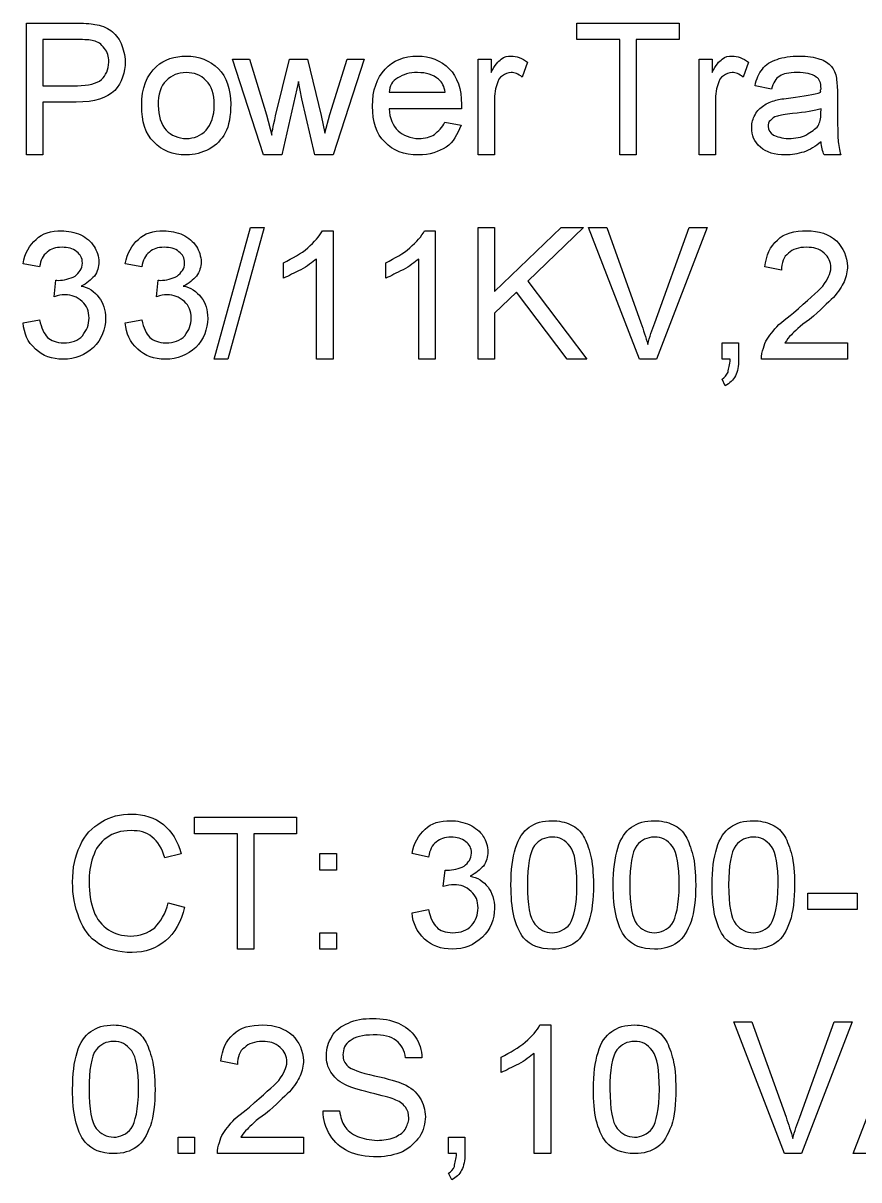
# Model space of a CAD drawing. Header units: millimetres. Extents: x 12 to 286, y 8 to 173.
# Drawn here: x 88.76 to 97.7, y 78.88 to 91.26 of the extents above; entities that cross this region are included whole.
import ezdxf

# ---------------------------------------------------------------- set-up
doc = ezdxf.new("R2010")
doc.units = ezdxf.units.MM
doc.layers.get('0').update_dxf_attribs({"linetype": 'CONTINUOUS'})

msp = doc.modelspace()

# ---------------------------------------------------------------- linework, layer by layer
at = {"color": 0}
for p, q in [((88.7938, 89.8521), (88.7938, 91.2633)), ((88.7938, 91.2633), (89.3177, 91.2633)), ((94.6849, 91.0869), (94.6849, 91.2633)), ((94.6849, 91.2633), (95.7792, 91.2633)), ((95.7792, 91.2633), (95.7792, 91.0869)), ((89.3353, 91.0869), (88.9702, 91.0869)), ((88.9702, 91.0869), (88.9702, 90.5937)), ((95.1438, 91.0869), (94.6849, 91.0869)), ((95.1438, 89.8521), (95.1438, 91.0869)), ((95.7792, 91.0869), (95.3202, 91.0869)), ((95.3202, 91.0869), (95.3202, 89.8521)), ((91.3296, 89.8521), (90.9987, 90.8763)), ((90.9987, 90.8763), (91.1821, 90.8763)), ((91.1821, 90.8763), (91.3652, 90.2808)), ((91.4605, 90.2712), (91.6093, 90.8763)), ((91.6093, 90.8763), (91.8009, 90.8763)), ((91.8009, 90.8763), (91.9484, 90.2741)), ((92.0418, 90.2836), (92.2267, 90.8763)), ((92.4098, 90.8763), (92.0778, 89.8521)), ((92.2267, 90.8763), (92.4098, 90.8763)), ((93.6265, 89.8521), (93.6265, 90.8763)), ((93.6265, 90.8763), (93.7687, 90.8763)), ((93.7687, 90.8763), (93.7687, 90.7355)), ((94.1557, 90.8459), (94.0992, 90.6847)), ((95.9915, 89.8521), (95.9915, 90.8763)), ((95.9915, 90.8763), (96.1319, 90.8763)), ((96.1319, 90.8763), (96.1319, 90.7355)), ((96.5207, 90.8459), (96.4628, 90.6847)), ((91.7042, 90.6392), (91.5278, 89.8521)), ((91.7416, 90.4529), (91.7042, 90.6392)), ((88.9702, 90.5937), (89.3396, 90.5937)), ((92.6744, 90.5235), (93.2737, 90.5235)), ((96.7673, 90.5577), (96.5909, 90.5937)), ((97.4729, 90.5245), (97.4729, 90.3139)), ((89.3286, 90.4173), (88.9702, 90.4173)), ((88.9702, 90.4173), (88.9702, 89.8521)), ((91.8806, 89.8521), (91.7416, 90.4529)), ((93.8029, 90.3979), (93.8029, 89.8521)), ((96.1679, 90.3979), (96.1679, 89.8521)), ((90.0285, 90.3813), (90.0285, 90.3813)), ((91.3652, 90.2808), (91.4192, 90.0659)), ((91.9484, 90.2741), (91.9868, 90.0864)), ((91.9868, 90.0864), (92.0418, 90.2836)), ((93.4501, 90.3471), (92.6744, 90.3471)), ((97.2951, 90.2988), (97.2965, 90.3471)), ((93.2727, 90.2049), (93.4448, 90.1707)), ((93.2727, 90.2049), (93.2727, 90.2049)), ((97.2965, 89.9943), (97.2965, 89.9943)), ((88.9702, 89.8521), (88.7938, 89.8521)), ((91.5278, 89.8521), (91.3296, 89.8521)), ((92.0778, 89.8521), (91.8806, 89.8521)), ((93.8029, 89.8521), (93.6265, 89.8521)), ((95.3202, 89.8521), (95.1438, 89.8521)), ((96.1679, 89.8521), (95.9915, 89.8521)), ((97.5071, 89.8521), (97.3307, 89.8521)), ((90.8043, 87.6653), (91.1931, 89.0764)), ((91.3377, 89.0764), (90.9493, 87.6653)), ((91.1931, 89.0764), (91.3377, 89.0764)), ((91.9621, 89.0404), (92.075, 89.0404)), ((92.075, 89.0404), (92.075, 87.6653)), ((93.0547, 89.0404), (93.1693, 89.0404)), ((93.1693, 89.0404), (93.1693, 87.6653)), ((93.6265, 87.6653), (93.6265, 89.0764)), ((93.6265, 89.0764), (93.8029, 89.0764)), ((93.8029, 89.0764), (93.8029, 88.3902)), ((93.8029, 88.3902), (94.5169, 89.0764)), ((94.7568, 89.0764), (94.1599, 88.5017)), ((94.5169, 89.0764), (94.7568, 89.0764)), ((95.3534, 87.6653), (94.8104, 89.0764)), ((94.8104, 89.0764), (95.0034, 89.0764)), ((95.0034, 89.0764), (95.3699, 88.054)), ((95.5174, 88.054), (95.8854, 89.0764)), ((96.0783, 89.0764), (95.5354, 87.6653)), ((95.8854, 89.0764), (96.0783, 89.0764)), ((88.936, 88.6534), (88.7596, 88.6876)), ((90.0285, 88.6534), (89.8521, 88.6876)), ((91.5458, 88.5349), (91.5458, 88.6975)), ((91.8986, 87.6653), (91.8986, 88.7374)), ((92.6401, 88.5349), (92.6401, 88.6975)), ((92.9929, 87.6653), (92.9929, 88.7374)), ((96.8735, 88.6174), (96.6971, 88.6534)), ((89.093, 88.3348), (89.111, 88.5112)), ((90.1859, 88.3348), (90.2035, 88.5112)), ((94.1599, 88.5017), (94.791, 87.6653)), ((94.0375, 88.3846), (93.8029, 88.1585)), ((94.5804, 87.6653), (94.0375, 88.3846)), ((93.8029, 88.1585), (93.8029, 87.6653)), ((88.7596, 88.054), (88.936, 88.0883)), ((89.8521, 88.054), (90.0285, 88.0883)), ((96.2381, 87.6653), (96.2381, 87.8417)), ((96.2381, 87.8417), (96.4145, 87.8417)), ((96.4145, 87.8417), (96.4145, 87.6653)), ((96.9105, 87.8417), (97.579, 87.8417)), ((97.579, 87.8417), (97.579, 87.6653)), ((90.9493, 87.6653), (90.8043, 87.6653)), ((92.075, 87.6653), (91.8986, 87.6653)), ((93.1693, 87.6653), (92.9929, 87.6653)), ((93.8029, 87.6653), (93.6265, 87.6653)), ((94.791, 87.6653), (94.5804, 87.6653)), ((95.5354, 87.6653), (95.3534, 87.6653)), ((96.3249, 87.6653), (96.2381, 87.6653)), ((97.579, 87.6653), (96.6611, 87.6653)), ((96.2724, 87.3827), (96.2381, 87.4529)), ((90.5937, 82.586), (90.5937, 82.7624)), ((90.5937, 82.7624), (91.6862, 82.7624)), ((91.6862, 82.7624), (91.6862, 82.586)), ((91.0526, 82.586), (90.5937, 82.586)), ((91.0526, 81.3513), (91.0526, 82.586)), ((91.6862, 82.586), (91.229, 82.586)), ((91.229, 82.586), (91.229, 81.3513)), ((90.4515, 82.3722), (90.2751, 82.3281)), ((91.9346, 82.1972), (91.9346, 82.3736)), ((91.9346, 82.3736), (92.111, 82.3736)), ((92.111, 82.3736), (92.111, 82.1972)), ((93.0974, 82.3376), (92.921, 82.3736)), ((92.111, 82.1972), (91.9346, 82.1972)), ((93.2547, 82.0208), (93.2737, 82.1972)), ((93.9793, 82.0374), (93.9793, 82.0374)), ((95.0736, 82.0374), (95.0736, 82.0374)), ((96.1319, 82.0374), (96.1319, 82.0374)), ((90.3111, 81.8473), (90.4875, 81.8003)), ((97.1543, 81.7742), (97.1543, 81.9506)), ((97.1543, 81.9506), (97.6835, 81.9506)), ((97.6835, 81.9506), (97.6835, 81.7742)), ((92.921, 81.7383), (93.0974, 81.7742)), ((97.6835, 81.7742), (97.1543, 81.7742)), ((91.9346, 81.3513), (91.9346, 81.5277)), ((91.9346, 81.5277), (92.111, 81.5277)), ((92.111, 81.5277), (92.111, 81.3513)), ((91.229, 81.3513), (91.0526, 81.3513)), ((92.111, 81.3513), (91.9346, 81.3513)), ((94.2894, 80.5395), (94.404, 80.5395)), ((94.404, 80.5395), (94.404, 79.1626)), ((96.9063, 79.1626), (96.362, 80.5737)), ((96.362, 80.5737), (96.5549, 80.5737)), ((96.5549, 80.5737), (96.9229, 79.5528)), ((97.0689, 79.5528), (97.4369, 80.5737)), ((97.6298, 80.5737), (97.0869, 79.1626)), ((97.4369, 80.5737), (97.6298, 80.5737)), ((97.6394, 79.1626), (98.1812, 80.5737)), ((94.2276, 79.1626), (94.2276, 80.2351)), ((91.0526, 80.1165), (90.8763, 80.1508)), ((93.0271, 80.1867), (92.8508, 80.1867)), ((93.8749, 80.0322), (93.8749, 80.1949)), ((89.2888, 79.8505), (89.2888, 79.8505)), ((94.8612, 79.8505), (94.8612, 79.8505)), ((91.9688, 79.6216), (92.1452, 79.6216)), ((90.4173, 79.1626), (90.4173, 79.339)), ((90.4173, 79.339), (90.5937, 79.339)), ((90.5937, 79.339), (90.5937, 79.1626)), ((91.0897, 79.339), (91.7582, 79.339)), ((91.7582, 79.339), (91.7582, 79.1626)), ((93.3097, 79.1626), (93.3097, 79.339)), ((93.3097, 79.339), (93.4861, 79.339)), ((93.4861, 79.339), (93.4861, 79.1626)), ((90.5937, 79.1626), (90.4173, 79.1626)), ((91.7582, 79.1626), (90.8403, 79.1626)), ((93.3965, 79.1626), (93.3097, 79.1626)), ((94.404, 79.1626), (94.2276, 79.1626)), ((97.0869, 79.1626), (96.9063, 79.1626)), ((97.8256, 79.1626), (97.6394, 79.1626)), ((93.3457, 78.8818), (93.3097, 78.952))]:
    msp.add_line(p, q, dxfattribs=at)
for points in [[(89.3177, 91.2633), (89.3988, 91.2633), (89.4789, 91.2594), (89.5283, 91.2495)], [(89.5283, 91.2495), (89.5862, 91.2428), (89.6539, 91.2163), (89.6994, 91.1835)], [(89.6994, 91.1835), (89.7378, 91.1532), (89.7819, 91.1049), (89.8095, 91.0456)], [(89.5117, 91.0745), (89.4761, 91.0869), (89.4211, 91.0869), (89.3353, 91.0869)], [(89.6303, 90.9934), (89.5932, 91.0428), (89.5615, 91.0622), (89.5117, 91.0745)], [(89.8095, 91.0456), (89.8289, 90.9891), (89.8521, 90.9214), (89.8521, 90.8512)], [(89.6758, 90.8459), (89.6758, 90.9133), (89.6606, 90.9518), (89.6303, 90.9934)], [(90.1859, 90.799), (90.2684, 90.8763), (90.3799, 90.9105), (90.5055, 90.9105)], [(90.5055, 90.9105), (90.6392, 90.9105), (90.7591, 90.865), (90.8484, 90.7743)], [(92.6317, 90.7701), (92.7132, 90.8636), (92.8384, 90.9105), (92.9802, 90.9105)], [(92.9802, 90.9105), (93.1115, 90.9105), (93.2311, 90.865), (93.3193, 90.7743)], [(93.8749, 90.8763), (93.9077, 90.9105), (93.9437, 90.9105), (93.9835, 90.9105)], [(93.9835, 90.9105), (94.0386, 90.9105), (94.0978, 90.8886), (94.1557, 90.8459)], [(96.2395, 90.8763), (96.2713, 90.9105), (96.3069, 90.9105), (96.3468, 90.9105)], [(96.3468, 90.9105), (96.4036, 90.9105), (96.4614, 90.8886), (96.5207, 90.8459)], [(96.8266, 90.8748), (96.8872, 90.8981), (96.9754, 90.9105), (97.065, 90.9105)], [(97.065, 90.9105), (97.1504, 90.9105), (97.2273, 90.901), (97.2841, 90.8787)], [(89.5985, 90.6582), (89.6415, 90.7052), (89.6758, 90.7644), (89.6758, 90.8459)], [(89.8521, 90.8512), (89.8521, 90.7383), (89.8151, 90.6268), (89.7393, 90.5425)], [(90.0285, 90.3813), (90.0285, 90.5686), (90.0811, 90.708), (90.1859, 90.799)], [(90.8484, 90.7743), (90.9341, 90.6928), (90.9807, 90.5563), (90.9807, 90.3965)], [(92.498, 90.3732), (92.498, 90.5454), (92.5435, 90.6748), (92.6317, 90.7701)], [(93.3193, 90.7743), (93.4036, 90.6942), (93.4501, 90.5563), (93.4501, 90.3912)], [(93.7687, 90.7355), (93.8071, 90.8184), (93.8431, 90.854), (93.8749, 90.8763)], [(96.1319, 90.7355), (96.1704, 90.8184), (96.2064, 90.854), (96.2395, 90.8763)], [(96.5909, 90.5937), (96.6061, 90.6667), (96.6322, 90.726), (96.6692, 90.7701)], [(96.6692, 90.7701), (96.7024, 90.8279), (96.7574, 90.8498), (96.8266, 90.8748)], [(97.2841, 90.8787), (97.3321, 90.8678), (97.3818, 90.8308), (97.4079, 90.799)], [(97.4079, 90.799), (97.433, 90.7687), (97.4535, 90.7246), (97.463, 90.6748)], [(89.3396, 90.5937), (89.4553, 90.5937), (89.5477, 90.6156), (89.5985, 90.6582)], [(90.2903, 90.6473), (90.2286, 90.5937), (90.2049, 90.4998), (90.2049, 90.3827)], [(90.5055, 90.7341), (90.4131, 90.7341), (90.3482, 90.7052), (90.2903, 90.6473)], [(90.7189, 90.6459), (90.6558, 90.7108), (90.5909, 90.7341), (90.5055, 90.7341)], [(90.8043, 90.387), (90.8043, 90.5108), (90.7768, 90.5866), (90.7189, 90.6459)], [(92.7696, 90.6762), (92.7047, 90.6459), (92.6814, 90.5866), (92.6744, 90.5235)], [(92.9802, 90.7341), (92.8896, 90.7341), (92.8261, 90.715), (92.7696, 90.6762)], [(93.2049, 90.6625), (93.1471, 90.7108), (93.0727, 90.7341), (92.9802, 90.7341)], [(93.2737, 90.5235), (93.267, 90.5852), (93.2437, 90.6307), (93.2049, 90.6625)], [(93.8886, 90.6999), (93.8555, 90.6886), (93.8403, 90.6445), (93.8294, 90.6032)], [(93.9821, 90.7341), (93.9465, 90.7341), (93.9161, 90.7232), (93.8886, 90.6999)], [(94.0992, 90.6847), (94.0551, 90.7217), (94.0209, 90.7341), (93.9821, 90.7341)], [(96.2519, 90.6999), (96.2187, 90.6886), (96.2036, 90.6445), (96.1926, 90.6032)], [(96.3454, 90.7341), (96.3097, 90.7341), (96.2794, 90.7232), (96.2519, 90.6999)], [(96.4628, 90.6847), (96.4187, 90.7217), (96.3842, 90.7341), (96.3454, 90.7341)], [(96.8555, 90.6956), (96.81, 90.6709), (96.7864, 90.624), (96.7673, 90.5577)], [(97.0414, 90.7341), (96.9479, 90.7341), (96.8954, 90.7217), (96.8555, 90.6956)], [(97.2453, 90.6861), (97.1931, 90.7217), (97.1324, 90.7341), (97.0414, 90.7341)], [(97.2965, 90.5605), (97.2965, 90.6307), (97.2799, 90.6611), (97.2453, 90.6861)], [(97.463, 90.6748), (97.4605, 90.653), (97.4729, 90.5951), (97.4729, 90.5245)], [(89.7393, 90.5425), (89.6539, 90.4642), (89.5269, 90.4173), (89.3286, 90.4173)], [(93.8294, 90.6032), (93.8029, 90.5496), (93.8029, 90.4709), (93.8029, 90.3979)], [(96.1926, 90.6032), (96.1679, 90.5496), (96.1679, 90.4709), (96.1679, 90.3979)], [(96.974, 90.4628), (97.1091, 90.4875), (97.2263, 90.4998), (97.2951, 90.5235)], [(97.2951, 90.5235), (97.2841, 90.5425), (97.2965, 90.5549), (97.2965, 90.5605)], [(90.7189, 90.1167), (90.7701, 90.1816), (90.8043, 90.2656), (90.8043, 90.387)], [(90.9807, 90.3965), (90.9807, 90.2727), (90.9616, 90.1622), (90.9228, 90.0878)], [(93.4501, 90.3912), (93.4501, 90.3898), (93.4501, 90.3661), (93.4501, 90.3471)], [(96.6833, 90.3799), (96.7147, 90.4064), (96.7659, 90.424), (96.8142, 90.4378)], [(96.8142, 90.4378), (96.8456, 90.4515), (96.9024, 90.4543), (96.974, 90.4628)], [(90.1608, 89.9887), (90.0645, 90.0811), (90.0285, 90.2106), (90.0285, 90.3813)], [(90.2049, 90.3827), (90.2049, 90.2751), (90.2339, 90.176), (90.2903, 90.1167)], [(91.4192, 90.0659), (91.4164, 90.0878), (91.4358, 90.1442), (91.4605, 90.2712)], [(92.6317, 89.9901), (92.534, 90.0825), (92.498, 90.2077), (92.498, 90.3732)], [(92.6744, 90.3471), (92.6814, 90.2437), (92.7146, 90.1651), (92.7724, 90.11)], [(96.5549, 90.1442), (96.5549, 90.2021), (96.5673, 90.2395), (96.5909, 90.2808)], [(96.5909, 90.2808), (96.6142, 90.3319), (96.6445, 90.3552), (96.6833, 90.3799)], [(96.8304, 90.267), (96.7892, 90.26), (96.774, 90.2423), (96.7574, 90.2215)], [(96.9931, 90.2945), (96.9119, 90.2917), (96.8622, 90.2765), (96.8304, 90.267)], [(97.2965, 90.3471), (97.2287, 90.3263), (97.1282, 90.3083), (96.9931, 90.2945)], [(97.2661, 90.1651), (97.2841, 90.1968), (97.2951, 90.2395), (97.2951, 90.2988)], [(97.4729, 90.3139), (97.4729, 90.1788), (97.4757, 90.0673), (97.4796, 90.012)], [(93.1623, 90.0712), (93.1982, 90.1086), (93.2448, 90.1442), (93.2727, 90.2049)], [(93.4448, 90.1707), (93.406, 90.0688), (93.3633, 89.9915), (93.2864, 89.9365)], [(96.6488, 89.9351), (96.5786, 89.9968), (96.5549, 90.0589), (96.5549, 90.1442)], [(96.7574, 90.2215), (96.7313, 90.2092), (96.7313, 90.1816), (96.7313, 90.1569)], [(96.7313, 90.1569), (96.7313, 90.1252), (96.7507, 90.0892), (96.7878, 90.0659)], [(97.1419, 90.0673), (97.1903, 90.1044), (97.2386, 90.1266), (97.2661, 90.1651)], [(90.2903, 90.1167), (90.3429, 90.0645), (90.4201, 90.0285), (90.5055, 90.0285)], [(90.5055, 90.0285), (90.5852, 90.0285), (90.6625, 90.0575), (90.7189, 90.1167)], [(90.9228, 90.0878), (90.8787, 90.0176), (90.8265, 89.9555), (90.7507, 89.9142)], [(92.7724, 90.11), (92.8232, 90.0645), (92.9058, 90.0285), (92.994, 90.0285)], [(92.994, 90.0285), (93.0589, 90.0285), (93.1153, 90.0423), (93.1623, 90.0712)], [(96.7878, 90.0659), (96.8181, 90.0522), (96.8802, 90.0285), (96.9518, 90.0285)], [(96.9518, 90.0285), (97.0209, 90.0285), (97.0869, 90.0409), (97.1419, 90.0673)], [(90.5055, 89.8521), (90.358, 89.8521), (90.2476, 89.8977), (90.1608, 89.9887)], [(90.7507, 89.9142), (90.6709, 89.8758), (90.5937, 89.8521), (90.5055, 89.8521)], [(92.9901, 89.8521), (92.8289, 89.8521), (92.7199, 89.8977), (92.6317, 89.9901)], [(93.2864, 89.9365), (93.2049, 89.8881), (93.1115, 89.8521), (92.9901, 89.8521)], [(96.9176, 89.8521), (96.7976, 89.8521), (96.7123, 89.8797), (96.6488, 89.9351)], [(97.2965, 89.9943), (97.2372, 89.9418), (97.1765, 89.9061), (97.1144, 89.8839)], [(97.3307, 89.8521), (97.313, 89.8924), (97.3007, 89.9389), (97.2965, 89.9943)], [(97.4796, 90.012), (97.4824, 89.9626), (97.4933, 89.9033), (97.5071, 89.8521)], [(97.1144, 89.8839), (97.0428, 89.8645), (96.9878, 89.8521), (96.9176, 89.8521)], [(88.8986, 88.9483), (88.9607, 89.0171), (89.0626, 89.0404), (89.1702, 89.0404)], [(89.1702, 89.0404), (89.2362, 89.0404), (89.3135, 89.0252), (89.377, 88.9963)], [(89.9929, 88.9483), (90.0536, 89.0171), (90.1555, 89.0404), (90.2642, 89.0404)], [(90.2642, 89.0404), (90.3305, 89.0404), (90.4074, 89.0252), (90.4695, 88.9963)], [(91.8048, 88.8573), (91.8739, 88.9233), (91.9304, 88.9811), (91.9621, 89.0404)], [(92.8977, 88.8573), (92.9679, 88.9233), (93.0243, 88.9811), (93.0547, 89.0404)], [(96.8319, 88.9413), (96.8996, 89.0171), (97.0153, 89.0404), (97.1462, 89.0404)], [(97.1462, 89.0404), (97.2704, 89.0404), (97.3847, 89.0048), (97.4619, 88.9317)], [(88.7596, 88.6876), (88.7786, 88.8009), (88.8256, 88.8877), (88.8986, 88.9483)], [(89.377, 88.9963), (89.4334, 88.9688), (89.487, 88.9247), (89.5202, 88.8725)], [(89.8521, 88.6876), (89.873, 88.8009), (89.9199, 88.8877), (89.9929, 88.9483)], [(90.4695, 88.9963), (90.526, 88.9688), (90.5813, 88.9247), (90.6142, 88.8725)], [(96.6971, 88.6534), (96.708, 88.7786), (96.7535, 88.8753), (96.8319, 88.9413)], [(97.4619, 88.9317), (97.5307, 88.8587), (97.579, 88.7663), (97.579, 88.6576)], [(89.0171, 88.8118), (88.9702, 88.7815), (88.9469, 88.7236), (88.936, 88.6534)], [(89.1755, 88.864), (89.1025, 88.864), (89.0598, 88.8478), (89.0171, 88.8118)], [(89.3329, 88.816), (89.2888, 88.8531), (89.2404, 88.864), (89.1755, 88.864)], [(89.3932, 88.6933), (89.3932, 88.7525), (89.3741, 88.7843), (89.3329, 88.816)], [(89.5202, 88.8725), (89.5463, 88.8298), (89.5696, 88.7663), (89.5696, 88.707)], [(90.11, 88.8118), (90.0645, 88.7815), (90.0409, 88.7236), (90.0285, 88.6534)], [(90.2698, 88.864), (90.1968, 88.864), (90.1527, 88.8478), (90.11, 88.8118)], [(90.4268, 88.816), (90.3827, 88.8531), (90.3333, 88.864), (90.2698, 88.864)], [(90.4875, 88.6933), (90.4875, 88.7525), (90.4667, 88.7843), (90.4268, 88.816)], [(90.6142, 88.8725), (90.6406, 88.8298), (90.6639, 88.7663), (90.6639, 88.707)], [(91.5458, 88.6975), (91.645, 88.7497), (91.7303, 88.7952), (91.8048, 88.8573)], [(92.6401, 88.6975), (92.7379, 88.7497), (92.8247, 88.7952), (92.8977, 88.8573)], [(96.9479, 88.7995), (96.8968, 88.7649), (96.8735, 88.6947), (96.8735, 88.6174)], [(97.1419, 88.864), (97.0538, 88.864), (96.9959, 88.8436), (96.9479, 88.7995)], [(97.3296, 88.8009), (97.2704, 88.8531), (97.2192, 88.864), (97.1419, 88.864)], [(97.4026, 88.6449), (97.4026, 88.7099), (97.3776, 88.7582), (97.3296, 88.8009)], [(89.3149, 88.5553), (89.359, 88.5941), (89.3932, 88.6312), (89.3932, 88.6933)], [(89.5696, 88.707), (89.5696, 88.6576), (89.5544, 88.6008), (89.5216, 88.5553)], [(90.4074, 88.5553), (90.4515, 88.5941), (90.4875, 88.6312), (90.4875, 88.6933)], [(90.6639, 88.707), (90.6639, 88.6576), (90.6473, 88.6008), (90.6156, 88.5553)], [(91.8986, 88.7374), (91.8559, 88.7056), (91.8009, 88.6601), (91.7303, 88.6217)], [(92.9929, 88.7374), (92.9499, 88.7056), (92.8934, 88.6601), (92.8247, 88.6217)], [(97.579, 88.6576), (97.579, 88.6135), (97.5663, 88.5486), (97.5445, 88.495)], [(89.1357, 88.5102), (89.1935, 88.5112), (89.2609, 88.5254), (89.3149, 88.5553)], [(89.5216, 88.5553), (89.4828, 88.5197), (89.4415, 88.4742), (89.3794, 88.4481)], [(90.23, 88.5102), (90.2878, 88.5112), (90.3552, 88.5254), (90.4074, 88.5553)], [(90.6156, 88.5553), (90.5757, 88.5197), (90.5358, 88.4742), (90.4723, 88.4481)], [(91.7303, 88.6217), (91.6587, 88.5941), (91.6009, 88.5543), (91.5458, 88.5349)], [(92.8247, 88.6217), (92.753, 88.5941), (92.6938, 88.5543), (92.6401, 88.5349)], [(97.3169, 88.4481), (97.3667, 88.5239), (97.4026, 88.5804), (97.4026, 88.6449)], [(89.111, 88.5112), (89.1095, 88.5112), (89.13, 88.5102), (89.1357, 88.5102)], [(89.3794, 88.4481), (89.4539, 88.4382), (89.5255, 88.3888), (89.571, 88.3281)], [(90.2035, 88.5112), (90.2035, 88.5112), (90.2229, 88.5102), (90.23, 88.5102)], [(90.4723, 88.4481), (90.5482, 88.4382), (90.6184, 88.3888), (90.6653, 88.3281)], [(97.003, 88.1613), (97.1476, 88.2978), (97.2591, 88.3832), (97.3169, 88.4481)], [(97.5445, 88.495), (97.5212, 88.4481), (97.4824, 88.386), (97.4302, 88.3267)], [(89.2059, 88.3543), (89.1674, 88.3599), (89.1385, 88.3476), (89.093, 88.3348)], [(89.3921, 88.284), (89.3329, 88.3363), (89.2817, 88.3543), (89.2059, 88.3543)], [(89.4652, 88.1063), (89.4652, 88.1835), (89.4401, 88.2371), (89.3921, 88.284)], [(89.571, 88.3281), (89.6165, 88.2703), (89.6415, 88.193), (89.6415, 88.1034)], [(90.3002, 88.3543), (90.2614, 88.3599), (90.231, 88.3476), (90.1859, 88.3348)], [(90.4847, 88.284), (90.4254, 88.3363), (90.3746, 88.3543), (90.3002, 88.3543)], [(90.5577, 88.1063), (90.5577, 88.1835), (90.5344, 88.2371), (90.4847, 88.284)], [(90.6653, 88.3281), (90.7108, 88.2703), (90.7341, 88.193), (90.7341, 88.1034)], [(97.4302, 88.3267), (97.3681, 88.2703), (97.2922, 88.1902), (97.1751, 88.0925)], [(96.7839, 87.9658), (96.8266, 88.029), (96.9049, 88.0897), (97.003, 88.1613)], [(88.8919, 87.7729), (88.8047, 87.8554), (88.7705, 87.938), (88.7596, 88.054)], [(88.936, 88.0883), (88.9536, 88.0015), (88.9825, 87.938), (89.0214, 87.8995)], [(89.3946, 87.9175), (89.4401, 87.9782), (89.4652, 88.0318), (89.4652, 88.1063)], [(89.6415, 88.1034), (89.6415, 87.9877), (89.5974, 87.8777), (89.5117, 87.7919)], [(89.9859, 87.7729), (89.8991, 87.8554), (89.8631, 87.938), (89.8521, 88.054)], [(90.0285, 88.0883), (90.0479, 88.0015), (90.0769, 87.938), (90.1153, 87.8995)], [(90.4889, 87.9175), (90.5344, 87.9782), (90.5577, 88.0318), (90.5577, 88.1063)], [(90.7341, 88.1034), (90.7341, 87.9877), (90.6914, 87.8777), (90.606, 87.7919)], [(95.3699, 88.054), (95.3946, 87.9835), (95.4236, 87.8953), (95.4444, 87.8237)], [(95.4444, 87.8237), (95.4595, 87.9066), (95.4899, 87.9782), (95.5174, 88.054)], [(97.1751, 88.0925), (97.0661, 88.0223), (97.0082, 87.9574), (96.9807, 87.9285)], [(89.1935, 87.8417), (89.2775, 87.8417), (89.348, 87.8664), (89.3946, 87.9175)], [(90.2864, 87.8417), (90.3718, 87.8417), (90.442, 87.8664), (90.4889, 87.9175)], [(96.6805, 87.7852), (96.6957, 87.8554), (96.737, 87.908), (96.7839, 87.9658)], [(96.9807, 87.9285), (96.9518, 87.9066), (96.9299, 87.8706), (96.9105, 87.8417)], [(89.0214, 87.8995), (89.0545, 87.8649), (89.1177, 87.8417), (89.1935, 87.8417)], [(89.5117, 87.7919), (89.4221, 87.7122), (89.3177, 87.6653), (89.1868, 87.6653)], [(90.1153, 87.8995), (90.1485, 87.8649), (90.2106, 87.8417), (90.2864, 87.8417)], [(90.606, 87.7919), (90.515, 87.7122), (90.4117, 87.6653), (90.2808, 87.6653)], [(96.6611, 87.6653), (96.6597, 87.7066), (96.6653, 87.7464), (96.6805, 87.7852)], [(89.1868, 87.6653), (89.0669, 87.6653), (88.9702, 87.7013), (88.8919, 87.7729)], [(90.2808, 87.6653), (90.1608, 87.6653), (90.0645, 87.7013), (89.9859, 87.7729)], [(96.3027, 87.5273), (96.3069, 87.57), (96.3235, 87.6046), (96.3249, 87.6653)], [(96.4145, 87.6653), (96.4145, 87.5923), (96.4036, 87.533), (96.3799, 87.4875)], [(96.2381, 87.4529), (96.2671, 87.4695), (96.2875, 87.4945), (96.3027, 87.5273)], [(96.3799, 87.4875), (96.3567, 87.4434), (96.3221, 87.4078), (96.2724, 87.3827)], [(89.3685, 82.4576), (89.4182, 82.5761), (89.498, 82.652), (89.596, 82.7098)], [(89.596, 82.7098), (89.6867, 82.7733), (89.8042, 82.7966), (89.9223, 82.7966)], [(89.9223, 82.7966), (90.0451, 82.7966), (90.1693, 82.7595), (90.26, 82.6851)], [(93.0617, 82.634), (93.1238, 82.7031), (93.2243, 82.7264), (93.333, 82.7264)], [(93.333, 82.7264), (93.3993, 82.7264), (93.4766, 82.7112), (93.5383, 82.6809)], [(94.1751, 82.6562), (94.2344, 82.7031), (94.3225, 82.7264), (94.4203, 82.7264)], [(94.4203, 82.7264), (94.488, 82.7264), (94.5596, 82.7126), (94.6203, 82.6837)], [(95.2694, 82.6562), (95.3287, 82.7031), (95.4169, 82.7264), (95.5146, 82.7264)], [(95.5146, 82.7264), (95.5809, 82.7264), (95.6539, 82.7126), (95.7143, 82.6837)], [(96.3277, 82.6562), (96.387, 82.7031), (96.4752, 82.7264), (96.5729, 82.7264)], [(96.5729, 82.7264), (96.6392, 82.7264), (96.7123, 82.7126), (96.7726, 82.6837)], [(89.9142, 82.6202), (89.8013, 82.6202), (89.7241, 82.5955), (89.6539, 82.5429)], [(90.139, 82.5514), (90.0783, 82.6079), (90.0053, 82.6202), (89.9142, 82.6202)], [(90.26, 82.6851), (90.3457, 82.6135), (90.4159, 82.5073), (90.4515, 82.3722)], [(92.921, 82.3736), (92.9418, 82.4851), (92.9887, 82.5722), (93.0617, 82.634)], [(93.5383, 82.6809), (93.5965, 82.6548), (93.6502, 82.6107), (93.6833, 82.5581)], [(94.029, 82.4315), (94.058, 82.5391), (94.1105, 82.6093), (94.1751, 82.6562)], [(94.6203, 82.6837), (94.6796, 82.6562), (94.7265, 82.6121), (94.7568, 82.5571)], [(95.1234, 82.4315), (95.1509, 82.5391), (95.2045, 82.6093), (95.2694, 82.6562)], [(95.7143, 82.6837), (95.7721, 82.6562), (95.8204, 82.6121), (95.8494, 82.5571)], [(96.1817, 82.4315), (96.2092, 82.5391), (96.2628, 82.6093), (96.3277, 82.6562)], [(96.7726, 82.6837), (96.8304, 82.6562), (96.8788, 82.6121), (96.9077, 82.5571)], [(89.6539, 82.5429), (89.5794, 82.4936), (89.5354, 82.4234), (89.5064, 82.3366)], [(90.2751, 82.3281), (90.2451, 82.4343), (90.1996, 82.5045), (90.139, 82.5514)], [(93.1803, 82.4978), (93.1333, 82.4675), (93.11, 82.4096), (93.0974, 82.3376)], [(93.3387, 82.55), (93.2656, 82.55), (93.2229, 82.532), (93.1803, 82.4978)], [(93.4956, 82.5017), (93.4515, 82.5377), (93.4036, 82.55), (93.3387, 82.55)], [(93.5563, 82.3793), (93.5563, 82.4385), (93.5359, 82.4689), (93.4956, 82.5017)], [(93.6833, 82.5581), (93.7094, 82.5154), (93.7327, 82.4509), (93.7327, 82.393)], [(94.4192, 82.55), (94.3391, 82.55), (94.2827, 82.5197), (94.2315, 82.4604)], [(94.6132, 82.4495), (94.554, 82.5267), (94.5018, 82.55), (94.4192, 82.55)], [(94.7568, 82.5571), (94.7857, 82.5115), (94.8118, 82.4357), (94.8312, 82.357)], [(95.5132, 82.55), (95.4334, 82.55), (95.3752, 82.5197), (95.3258, 82.4604)], [(95.7076, 82.4495), (95.6483, 82.5267), (95.5947, 82.55), (95.5132, 82.55)], [(95.8494, 82.5571), (95.8797, 82.5115), (95.9044, 82.4357), (95.9252, 82.357)], [(96.5715, 82.55), (96.4918, 82.55), (96.4336, 82.5197), (96.3842, 82.4604)], [(96.7659, 82.4495), (96.7066, 82.5267), (96.653, 82.55), (96.5715, 82.55)], [(96.9077, 82.5571), (96.938, 82.5115), (96.9627, 82.4357), (96.9836, 82.357)], [(89.2888, 82.0678), (89.2888, 82.2247), (89.3149, 82.3461), (89.3685, 82.4576)], [(93.478, 82.2399), (93.5221, 82.2798), (93.5563, 82.3172), (93.5563, 82.3793)], [(93.7327, 82.393), (93.7327, 82.3433), (93.7161, 82.2868), (93.6847, 82.2413)], [(93.9793, 82.0374), (93.9793, 82.2043), (93.9959, 82.3281), (94.029, 82.4315)], [(94.2315, 82.4604), (94.1793, 82.3902), (94.1557, 82.2441), (94.1557, 82.0388)], [(94.6849, 82.0388), (94.6849, 82.2494), (94.6616, 82.3807), (94.6132, 82.4495)], [(94.8312, 82.357), (94.8503, 82.284), (94.8612, 82.1711), (94.8612, 82.0374)], [(95.0736, 82.0374), (95.0736, 82.2043), (95.0902, 82.3281), (95.1234, 82.4315)], [(95.3258, 82.4604), (95.2733, 82.3902), (95.25, 82.2441), (95.25, 82.0388)], [(95.7792, 82.0388), (95.7792, 82.2494), (95.7559, 82.3807), (95.7076, 82.4495)], [(95.9252, 82.357), (95.9432, 82.284), (95.9556, 82.1711), (95.9556, 82.0374)], [(96.1319, 82.0374), (96.1319, 82.2043), (96.1485, 82.3281), (96.1817, 82.4315)], [(96.3842, 82.4604), (96.3316, 82.3902), (96.3083, 82.2441), (96.3083, 82.0388)], [(96.8375, 82.0388), (96.8375, 82.2494), (96.8142, 82.3807), (96.7659, 82.4495)], [(96.9836, 82.357), (97.0015, 82.284), (97.0139, 82.1711), (97.0139, 82.0374)], [(89.5064, 82.3366), (89.4761, 82.2494), (89.4652, 82.1602), (89.4652, 82.0678)], [(93.2988, 82.1958), (93.3566, 82.1958), (93.424, 82.211), (93.478, 82.2399)], [(93.6847, 82.2413), (93.6445, 82.2043), (93.6046, 82.1602), (93.5411, 82.1323)], [(93.2737, 82.1972), (93.2727, 82.1958), (93.2917, 82.1958), (93.2988, 82.1958)], [(93.5411, 82.1323), (93.617, 82.1228), (93.6872, 82.073), (93.7341, 82.0138)], [(89.3604, 81.6818), (89.3106, 81.8085), (89.2888, 81.9298), (89.2888, 82.0678)], [(89.4652, 82.0678), (89.4652, 81.9559), (89.4814, 81.8444), (89.516, 81.7563)], [(93.369, 82.0402), (93.3305, 82.0455), (93.3002, 82.0332), (93.2547, 82.0208)], [(93.5549, 81.9686), (93.4942, 82.0222), (93.4448, 82.0402), (93.369, 82.0402)], [(93.6265, 81.7922), (93.6265, 81.8691), (93.6032, 81.9231), (93.5549, 81.9686)], [(93.7341, 82.0138), (93.7796, 81.9559), (93.8029, 81.879), (93.8029, 81.788)], [(94.1144, 81.4723), (94.0153, 81.6031), (93.9793, 81.7852), (93.9793, 82.0374)], [(94.1557, 82.0388), (94.1557, 81.8279), (94.1821, 81.6818), (94.2329, 81.6197)], [(94.6094, 81.6197), (94.6506, 81.6875), (94.6849, 81.8226), (94.6849, 82.0388)], [(94.8612, 82.0374), (94.8612, 81.8857), (94.8461, 81.7492), (94.8133, 81.6462)], [(95.2073, 81.4723), (95.1096, 81.6031), (95.0736, 81.7852), (95.0736, 82.0374)], [(95.25, 82.0388), (95.25, 81.8279), (95.2747, 81.6818), (95.3258, 81.6197)], [(95.7019, 81.6197), (95.7432, 81.6875), (95.7792, 81.8226), (95.7792, 82.0388)], [(95.9556, 82.0374), (95.9556, 81.8857), (95.939, 81.7492), (95.9058, 81.6462)], [(96.2656, 81.4723), (96.1679, 81.6031), (96.1319, 81.7852), (96.1319, 82.0374)], [(96.3083, 82.0388), (96.3083, 81.8279), (96.333, 81.6818), (96.3842, 81.6197)], [(96.7602, 81.6197), (96.8015, 81.6875), (96.8375, 81.8226), (96.8375, 82.0388)], [(97.0139, 82.0374), (97.0139, 81.8857), (96.9973, 81.7492), (96.9642, 81.6462)], [(90.1679, 81.5813), (90.2271, 81.6462), (90.2864, 81.7301), (90.3111, 81.8473)], [(89.516, 81.7563), (89.5449, 81.6737), (89.6027, 81.6021), (89.6744, 81.558)], [(90.4875, 81.8003), (90.4505, 81.6462), (90.3827, 81.522), (90.2836, 81.4395)], [(93.0547, 81.4585), (92.9679, 81.5414), (92.9322, 81.624), (92.921, 81.7383)], [(93.0974, 81.7742), (93.1168, 81.686), (93.1457, 81.6225), (93.1845, 81.5855)], [(93.5577, 81.6031), (93.6032, 81.6638), (93.6265, 81.7164), (93.6265, 81.7922)], [(93.8029, 81.788), (93.8029, 81.6737), (93.7602, 81.5633), (93.6748, 81.4779)], [(89.5685, 81.4091), (89.4662, 81.4765), (89.4073, 81.5633), (89.3604, 81.6818)], [(93.3566, 81.5277), (93.4406, 81.5277), (93.5108, 81.5523), (93.5577, 81.6031)], [(94.2329, 81.6197), (94.2813, 81.5619), (94.3462, 81.5277), (94.4203, 81.5277)], [(94.4203, 81.5277), (94.4894, 81.5277), (94.5582, 81.558), (94.6094, 81.6197)], [(94.8133, 81.6462), (94.773, 81.5495), (94.7318, 81.4684), (94.6672, 81.4215)], [(95.3258, 81.6197), (95.3752, 81.5619), (95.4401, 81.5277), (95.5146, 81.5277)], [(95.5146, 81.5277), (95.5834, 81.5277), (95.6525, 81.558), (95.7019, 81.6197)], [(95.9058, 81.6462), (95.8674, 81.5495), (95.8261, 81.4684), (95.7598, 81.4215)], [(96.3842, 81.6197), (96.4336, 81.5619), (96.4985, 81.5277), (96.5729, 81.5277)], [(96.5729, 81.5277), (96.6417, 81.5277), (96.7109, 81.558), (96.7602, 81.6197)], [(96.9642, 81.6462), (96.9257, 81.5495), (96.8844, 81.4684), (96.8181, 81.4215)], [(89.6744, 81.558), (89.735, 81.5149), (89.8246, 81.4917), (89.9086, 81.4917)], [(89.9086, 81.4917), (90.0038, 81.4917), (90.0963, 81.522), (90.1679, 81.5813)], [(93.1845, 81.5855), (93.2173, 81.5495), (93.2794, 81.5277), (93.3566, 81.5277)], [(93.6748, 81.4779), (93.5852, 81.3978), (93.4805, 81.3513), (93.3496, 81.3513)], [(94.4203, 81.3513), (94.2841, 81.3513), (94.1874, 81.3911), (94.1144, 81.4723)], [(95.5146, 81.3513), (95.3781, 81.3513), (95.2817, 81.3911), (95.2073, 81.4723)], [(96.5729, 81.3513), (96.4364, 81.3513), (96.3401, 81.3911), (96.2656, 81.4723)], [(89.9252, 81.3153), (89.7791, 81.3153), (89.6606, 81.347), (89.5685, 81.4091)], [(90.2836, 81.4395), (90.1831, 81.3622), (90.0673, 81.3153), (89.9252, 81.3153)], [(93.3496, 81.3513), (93.2296, 81.3513), (93.1333, 81.3869), (93.0547, 81.4585)], [(94.6672, 81.4215), (94.5967, 81.3731), (94.5197, 81.3513), (94.4203, 81.3513)], [(95.7598, 81.4215), (95.6896, 81.3731), (95.6137, 81.3513), (95.5146, 81.3513)], [(96.8181, 81.4215), (96.7479, 81.3731), (96.672, 81.3513), (96.5729, 81.3513)], [(92.2405, 80.56), (92.3092, 80.5974), (92.4045, 80.6097), (92.4994, 80.6097)], [(92.4994, 80.6097), (92.6028, 80.6097), (92.6952, 80.5931), (92.7749, 80.5586)], [(89.4842, 80.4693), (89.5421, 80.5159), (89.6303, 80.5395), (89.7297, 80.5395)], [(89.7297, 80.5395), (89.7957, 80.5395), (89.8673, 80.5243), (89.928, 80.4954)], [(89.928, 80.4954), (89.9873, 80.4693), (90.0342, 80.4252), (90.0645, 80.3698)], [(91.011, 80.4404), (91.0788, 80.5159), (91.1945, 80.5395), (91.3253, 80.5395)], [(91.3253, 80.5395), (91.4495, 80.5395), (91.5638, 80.5021), (91.6411, 80.4291)], [(92.0641, 80.4168), (92.0972, 80.4855), (92.1646, 80.5286), (92.2405, 80.56)], [(92.7749, 80.5586), (92.8441, 80.5296), (92.9157, 80.4746), (92.9584, 80.4101)], [(94.1324, 80.3561), (94.2026, 80.421), (94.2591, 80.4803), (94.2894, 80.5395)], [(95.057, 80.4693), (95.1163, 80.5159), (95.2045, 80.5395), (95.3022, 80.5395)], [(95.3022, 80.5395), (95.3699, 80.5395), (95.4416, 80.5243), (95.5022, 80.4954)], [(95.5022, 80.4954), (95.5615, 80.4693), (95.6084, 80.4252), (95.6388, 80.3698)], [(89.3367, 80.2446), (89.3657, 80.3522), (89.4196, 80.4224), (89.4842, 80.4693)], [(89.7269, 80.3631), (89.6468, 80.3631), (89.5904, 80.3328), (89.5396, 80.2735)], [(89.9213, 80.2612), (89.862, 80.3395), (89.8095, 80.3631), (89.7269, 80.3631)], [(90.0645, 80.3698), (90.0949, 80.3243), (90.1196, 80.2474), (90.1404, 80.1702)], [(90.8763, 80.1508), (90.8872, 80.2778), (90.9327, 80.3741), (91.011, 80.4404)], [(91.3211, 80.3631), (91.2329, 80.3631), (91.1751, 80.3409), (91.1271, 80.2968)], [(91.5088, 80.2982), (91.4495, 80.3508), (91.3984, 80.3631), (91.3211, 80.3631)], [(91.6411, 80.4291), (91.7099, 80.3575), (91.7582, 80.2651), (91.7582, 80.1564)], [(92.0048, 80.2143), (92.0048, 80.2887), (92.0239, 80.3533), (92.0641, 80.4168)], [(92.2584, 80.3712), (92.2045, 80.3381), (92.1812, 80.2792), (92.1812, 80.221)], [(92.5064, 80.4333), (92.3907, 80.4333), (92.3107, 80.4125), (92.2584, 80.3712)], [(92.753, 80.3712), (92.6952, 80.421), (92.6151, 80.4333), (92.5064, 80.4333)], [(92.8508, 80.1867), (92.8412, 80.2679), (92.8081, 80.3286), (92.753, 80.3712)], [(92.9584, 80.4101), (93.001, 80.3522), (93.0243, 80.2693), (93.0271, 80.1867)], [(93.8749, 80.1949), (93.9726, 80.2488), (94.0594, 80.2929), (94.1324, 80.3561)], [(94.911, 80.2446), (94.9399, 80.3522), (94.9925, 80.4224), (95.057, 80.4693)], [(95.3011, 80.3631), (95.2211, 80.3631), (95.1646, 80.3328), (95.1135, 80.2735)], [(95.4952, 80.2612), (95.4359, 80.3395), (95.3837, 80.3631), (95.3011, 80.3631)], [(95.6388, 80.3698), (95.6677, 80.3243), (95.6938, 80.2474), (95.7132, 80.1702)], [(89.2888, 79.8505), (89.2888, 80.0156), (89.3039, 80.1412), (89.3367, 80.2446)], [(89.5396, 80.2735), (89.487, 80.2033), (89.4652, 80.0559), (89.4652, 79.852)], [(89.9943, 79.852), (89.9943, 80.0626), (89.9693, 80.1934), (89.9213, 80.2612)], [(91.1271, 80.2968), (91.0759, 80.264), (91.0526, 80.1934), (91.0526, 80.1165)], [(91.5818, 80.1426), (91.5818, 80.2072), (91.5568, 80.2569), (91.5088, 80.2982)], [(94.2276, 80.2351), (94.1846, 80.2047), (94.1282, 80.1578), (94.0594, 80.119)], [(94.8612, 79.8505), (94.8612, 80.0156), (94.8778, 80.1412), (94.911, 80.2446)], [(95.1135, 80.2735), (95.0613, 80.2033), (95.0376, 80.0559), (95.0376, 79.852)], [(95.5668, 79.852), (95.5668, 80.0626), (95.5435, 80.1934), (95.4952, 80.2612)], [(90.1404, 80.1702), (90.158, 80.0971), (90.1707, 79.9842), (90.1707, 79.8505)], [(91.4961, 79.9469), (91.5458, 80.0227), (91.5818, 80.0777), (91.5818, 80.1426)], [(91.7582, 80.1564), (91.7582, 80.1109), (91.7455, 80.046), (91.7236, 79.9938)], [(92.0531, 80.035), (92.0157, 80.0915), (92.0048, 80.1479), (92.0048, 80.2143)], [(92.1812, 80.221), (92.1812, 80.1702), (92.1992, 80.1289), (92.2362, 80.0957)], [(94.0594, 80.119), (93.9878, 80.0915), (93.9285, 80.0516), (93.8749, 80.0322)], [(95.7132, 80.1702), (95.7322, 80.0971), (95.7432, 79.9842), (95.7432, 79.8505)], [(91.7236, 79.9938), (91.7003, 79.9454), (91.6615, 79.8834), (91.6093, 79.8241)], [(92.2017, 79.9013), (92.1286, 79.9387), (92.0859, 79.9828), (92.0531, 80.035)], [(92.2362, 80.0957), (92.2651, 80.0696), (92.3657, 80.0294), (92.5188, 79.9952)], [(92.5188, 79.9952), (92.6648, 79.9663), (92.7735, 79.9303), (92.8289, 79.9056)], [(91.1821, 79.659), (91.3268, 79.7966), (91.4382, 79.8809), (91.4961, 79.9469)], [(92.4747, 79.8132), (92.341, 79.8505), (92.2542, 79.8738), (92.2017, 79.9013)], [(92.8289, 79.9056), (92.9047, 79.8781), (92.9679, 79.8174), (93.0053, 79.7595)], [(89.4221, 79.2854), (89.323, 79.4163), (89.2888, 79.5983), (89.2888, 79.8505)], [(89.4652, 79.852), (89.4652, 79.641), (89.4898, 79.4949), (89.5406, 79.4329)], [(89.9171, 79.4329), (89.9583, 79.4992), (89.9943, 79.6339), (89.9943, 79.852)], [(90.1707, 79.8505), (90.1707, 79.6989), (90.1541, 79.5623), (90.121, 79.459)], [(91.6093, 79.8241), (91.5472, 79.7691), (91.4714, 79.6879), (91.3543, 79.5898)], [(92.7269, 79.7444), (92.6828, 79.7648), (92.6056, 79.7814), (92.4747, 79.8132)], [(92.8508, 79.659), (92.8151, 79.7045), (92.7862, 79.7207), (92.7269, 79.7444)], [(93.0053, 79.7595), (93.0395, 79.7017), (93.0631, 79.6325), (93.0631, 79.5556)], [(94.9964, 79.2854), (94.8972, 79.4163), (94.8612, 79.5983), (94.8612, 79.8505)], [(95.0376, 79.852), (95.0376, 79.641), (95.0641, 79.4949), (95.1149, 79.4329)], [(95.4913, 79.4329), (95.5326, 79.4992), (95.5668, 79.6339), (95.5668, 79.852)], [(95.7432, 79.8505), (95.7432, 79.6989), (95.728, 79.5623), (95.6952, 79.459)], [(90.963, 79.4646), (91.0057, 79.5281), (91.0841, 79.5874), (91.1821, 79.659)], [(92.0447, 79.3598), (91.9949, 79.4413), (91.9716, 79.5239), (91.9688, 79.6216)], [(92.1452, 79.6216), (92.1537, 79.5528), (92.1727, 79.4964), (92.2017, 79.4523)], [(92.8867, 79.5405), (92.8867, 79.5898), (92.8744, 79.6258), (92.8508, 79.659)], [(91.3543, 79.5898), (91.2453, 79.5211), (91.1874, 79.4551), (91.1599, 79.4262)], [(92.8479, 79.4205), (92.8631, 79.4646), (92.8867, 79.4964), (92.8867, 79.5405)], [(93.0631, 79.5556), (93.0631, 79.4893), (93.0423, 79.4082), (92.9996, 79.3404)], [(96.9229, 79.5528), (96.9465, 79.4826), (96.9768, 79.3944), (96.9959, 79.3228)], [(96.9959, 79.3228), (97.0111, 79.4053), (97.0414, 79.4755), (97.0689, 79.5528)], [(89.5406, 79.4329), (89.589, 79.375), (89.6539, 79.339), (89.7297, 79.339)], [(89.7297, 79.339), (89.7985, 79.339), (89.8659, 79.3708), (89.9171, 79.4329)], [(90.121, 79.459), (90.0811, 79.3627), (90.0395, 79.2812), (89.9749, 79.2346)], [(90.8597, 79.2826), (90.8748, 79.3531), (90.9161, 79.4067), (90.963, 79.4646)], [(91.1599, 79.4262), (91.131, 79.4039), (91.1091, 79.3679), (91.0897, 79.339)], [(92.2017, 79.4523), (92.2239, 79.4177), (92.2761, 79.3722), (92.3382, 79.3447)], [(92.7294, 79.3351), (92.7763, 79.357), (92.8218, 79.3845), (92.8479, 79.4205)], [(95.1149, 79.4329), (95.1632, 79.375), (95.2281, 79.339), (95.3022, 79.339)], [(95.3022, 79.339), (95.3714, 79.339), (95.4401, 79.3708), (95.4913, 79.4329)], [(95.6952, 79.459), (95.655, 79.3627), (95.6137, 79.2812), (95.5492, 79.2346)], [(89.7297, 79.1626), (89.5932, 79.1626), (89.4965, 79.2043), (89.4221, 79.2854)], [(90.8403, 79.1626), (90.8389, 79.2057), (90.8445, 79.2441), (90.8597, 79.2826)], [(92.2419, 79.1863), (92.1494, 79.2289), (92.093, 79.2826), (92.0447, 79.3598)], [(92.3382, 79.3447), (92.3946, 79.3281), (92.4705, 79.3048), (92.5477, 79.3048)], [(92.5477, 79.3048), (92.6123, 79.3048), (92.6772, 79.3143), (92.7294, 79.3351)], [(92.9996, 79.3404), (92.9555, 79.2854), (92.8977, 79.2208), (92.819, 79.1834)], [(95.3022, 79.1626), (95.166, 79.1626), (95.0694, 79.2043), (94.9964, 79.2854)], [(89.9749, 79.2346), (89.9047, 79.1863), (89.8275, 79.1626), (89.7297, 79.1626)], [(92.5544, 79.1284), (92.4235, 79.1284), (92.3258, 79.1475), (92.2419, 79.1863)], [(92.819, 79.1834), (92.7393, 79.1517), (92.6525, 79.1284), (92.5544, 79.1284)], [(93.3746, 79.025), (93.3785, 79.0677), (93.3951, 79.1034), (93.3965, 79.1626)], [(93.4861, 79.1626), (93.4861, 79.0896), (93.4752, 79.0303), (93.4515, 78.9862)], [(95.5492, 79.2346), (95.4786, 79.1863), (95.4017, 79.1626), (95.3022, 79.1626)], [(93.3097, 78.952), (93.3387, 78.9686), (93.3609, 78.9919), (93.3746, 79.025)], [(93.4515, 78.9862), (93.4297, 78.9411), (93.3937, 78.9065), (93.3457, 78.8818)]]:
    msp.add_open_spline(points, degree=3, dxfattribs=at)

doc.saveas('drawing.dxf')
